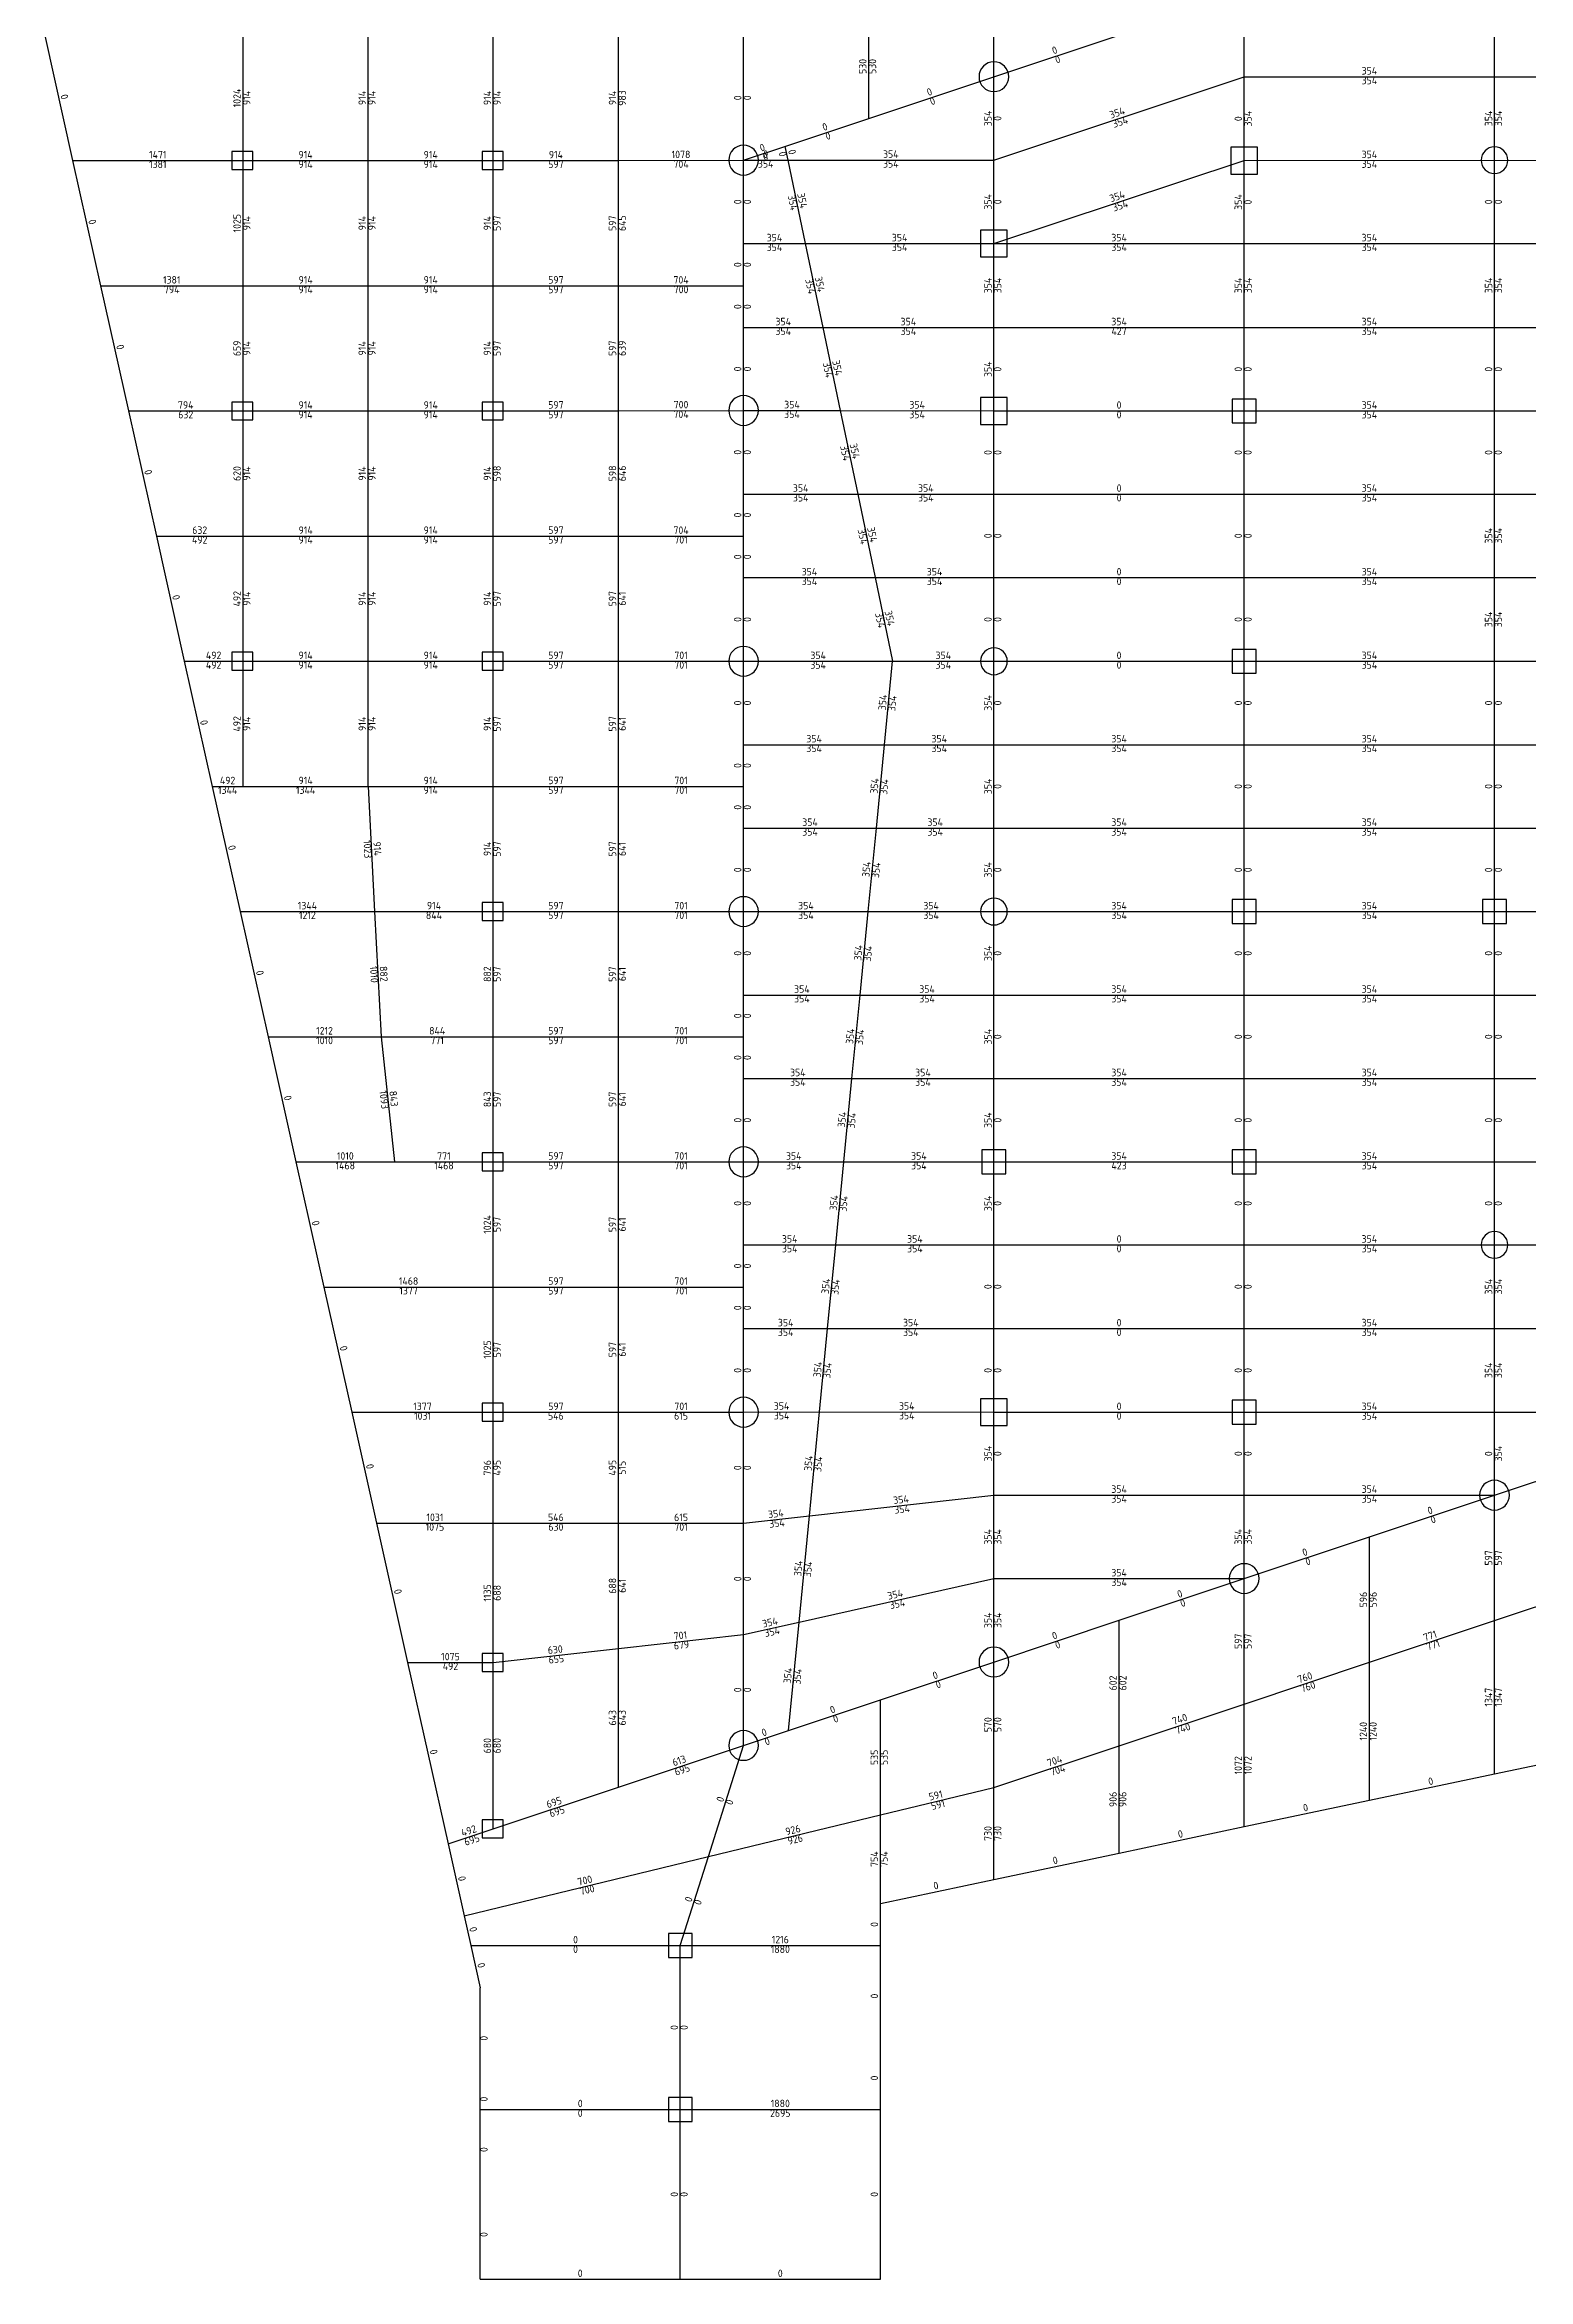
# Model space of a CAD drawing. Header units: millimetres. Extents: x -245177 to 1112891, y -1092030 to 122567.
# Drawn here: x -102866 to -53075, y -127665 to -52676 of the extents above; entities that cross this region are included whole.
import ezdxf
from ezdxf.enums import TextEntityAlignment as Align

# ---------------------------------------------------------------- set-up
doc = ezdxf.new("R2010")
doc.units = ezdxf.units.MM
doc.header["$MEASUREMENT"] = 0
for name, color, linetype in [('13', 4, 'Continuous'), ('dsg', 7, 'Continuous'), ('jiantu', 134, 'Continuous')]:
    doc.layers.add(name, color=color, linetype=linetype)
doc.styles.add('TrueTypeFont', font='yjkeng.shx', dxfattribs={"bigfont": 'yjkchn.shx'})

msp = doc.modelspace()

# ---------------------------------------------------------------- linework, layer by layer
at = {"layer": 'jiantu'}
for p, q in [((-71010, -53751), (-71010, -50959)), ((-62610, -53753), (-62610, -50952)), ((-54210, -53753), (-54210, -50953)), ((-75210, -55150), (-75210, -51663)), ((-96210, -56567), (-96210, -52367)), ((-92010, -56567), (-92010, -52367)), ((-87810, -56567), (-87810, -52367)), ((-83610, -56567), (-83610, -52367)), ((-79410, -56550), (-79410, -52367)), ((-71010, -53751), (-66810, -52351)), ((-75210, -55150), (-71010, -53751)), ((-71010, -56550), (-71010, -53751)), ((-71010, -56550), (-62610, -53753)), ((-62610, -56567), (-62610, -53753)), ((-62610, -53753), (-54210, -53753)), ((-54210, -56552), (-54210, -53753)), ((-54210, -53753), (-45810, -53753)), ((-78026, -56087), (-75210, -55150)), ((-79410, -56550), (-78026, -56087)), ((-78026, -56087), (-77929, -56550)), ((-101929, -56567), (-96210, -56567)), ((-96210, -56567), (-92010, -56567)), ((-96210, -60767), (-96210, -56567)), ((-92010, -56567), (-87810, -56567)), ((-92010, -60767), (-92010, -56567)), ((-87810, -56567), (-83610, -56567)), ((-87810, -60767), (-87810, -56567)), ((-83610, -56567), (-79410, -56550)), ((-83610, -60767), (-83610, -56567)), ((-79410, -59349), (-79410, -56550)), ((-79410, -56550), (-77929, -56550)), ((-77929, -56550), (-77342, -59349)), ((-77929, -56550), (-71010, -56550)), ((-71010, -59349), (-71010, -56550)), ((-71010, -59349), (-62610, -56567)), ((-62610, -56567), (-54210, -56552)), ((-62610, -59349), (-62610, -56567)), ((-54210, -56552), (-45810, -56567)), ((-54210, -59349), (-54210, -56552)), ((-79410, -60767), (-79410, -59349)), ((-79410, -59349), (-77342, -59349)), ((-77342, -59349), (-76751, -62167)), ((-77342, -59349), (-71010, -59349)), ((-71010, -62167), (-71010, -59349)), ((-71010, -59349), (-62610, -59349)), ((-62610, -62167), (-62610, -59349)), ((-62610, -59349), (-54210, -59349)), ((-54210, -62167), (-54210, -59349)), ((-54210, -59349), (-45810, -59349)), ((-100992, -60767), (-96210, -60767)), ((-96210, -64967), (-96210, -60767)), ((-96210, -60767), (-92010, -60767)), ((-92010, -64967), (-92010, -60767)), ((-92010, -60767), (-87810, -60767)), ((-87810, -64967), (-87810, -60767)), ((-87810, -60767), (-83610, -60767)), ((-83610, -60767), (-79410, -60767)), ((-83610, -64958), (-83610, -60767)), ((-79410, -62167), (-79410, -60767)), ((-79410, -64950), (-79410, -62167)), ((-79410, -62167), (-76751, -62167)), ((-76751, -62167), (-76166, -64957)), ((-76751, -62167), (-71010, -62167)), ((-71010, -64967), (-71010, -62167)), ((-71010, -62167), (-62610, -62167)), ((-62610, -64967), (-62610, -62167)), ((-62610, -62167), (-54210, -62167)), ((-54210, -64967), (-54210, -62167)), ((-54210, -62167), (-45810, -62167)), ((-100055, -64967), (-96210, -64967)), ((-96210, -64967), (-92010, -64967)), ((-96210, -69167), (-96210, -64967)), ((-92010, -64967), (-87810, -64967)), ((-92010, -69167), (-92010, -64967)), ((-87810, -64967), (-83610, -64958)), ((-87810, -69167), (-87810, -64967)), ((-83610, -64958), (-79410, -64950)), ((-83610, -69167), (-83610, -64958)), ((-79410, -64950), (-76166, -64957)), ((-79410, -67756), (-79410, -64950)), ((-76166, -64957), (-71010, -64967)), ((-76166, -64957), (-75581, -67756)), ((-71010, -64967), (-62610, -64967)), ((-71010, -67756), (-71010, -64967)), ((-62610, -64967), (-54210, -64967)), ((-62610, -67756), (-62610, -64967)), ((-54210, -64967), (-45810, -64967)), ((-54210, -67756), (-54210, -64967)), ((-79410, -69167), (-79410, -67756)), ((-79410, -67756), (-75581, -67756)), ((-75581, -67756), (-74995, -70561)), ((-75581, -67756), (-71010, -67756)), ((-71010, -70561), (-71010, -67756)), ((-71010, -67756), (-62610, -67756)), ((-62610, -70561), (-62610, -67756)), ((-62610, -67756), (-54210, -67756)), ((-54210, -70561), (-54210, -67756)), ((-54210, -67756), (-45810, -67756)), ((-99118, -69167), (-96210, -69167)), ((-96210, -73367), (-96210, -69167)), ((-96210, -69167), (-92010, -69167)), ((-92010, -73367), (-92010, -69167)), ((-92010, -69167), (-87810, -69167)), ((-87810, -73367), (-87810, -69167)), ((-87810, -69167), (-83610, -69167)), ((-83610, -73367), (-83610, -69167)), ((-83610, -69167), (-79410, -69167)), ((-79410, -70561), (-79410, -69167)), ((-79410, -73367), (-79410, -70561)), ((-79410, -70561), (-74995, -70561)), ((-74995, -70561), (-74408, -73367)), ((-74995, -70561), (-71010, -70561)), ((-71010, -73367), (-71010, -70561)), ((-71010, -70561), (-62610, -70561)), ((-62610, -73367), (-62610, -70561)), ((-62610, -70561), (-54210, -70561)), ((-54210, -73367), (-54210, -70561)), ((-54210, -70561), (-45810, -70561)), ((-98181, -73367), (-96210, -73367)), ((-96210, -73367), (-92010, -73367)), ((-96210, -77567), (-96210, -73367)), ((-92010, -73367), (-87810, -73367)), ((-92010, -77567), (-92010, -73367)), ((-87810, -73367), (-83610, -73367)), ((-87810, -77567), (-87810, -73367)), ((-83610, -73367), (-79410, -73367)), ((-83610, -77567), (-83610, -73367)), ((-79410, -73367), (-74408, -73367)), ((-79410, -76167), (-79410, -73367)), ((-74681, -76167), (-74408, -73367)), ((-74408, -73367), (-71010, -73367)), ((-71010, -73367), (-62610, -73367)), ((-71010, -76167), (-71010, -73367)), ((-62610, -73367), (-54210, -73367)), ((-62610, -76167), (-62610, -73367)), ((-54210, -73367), (-45810, -73367)), ((-54210, -76167), (-54210, -73367)), ((-79410, -77567), (-79410, -76167)), ((-79410, -76167), (-74681, -76167)), ((-74954, -78967), (-74681, -76167)), ((-74681, -76167), (-71010, -76167)), ((-71010, -78967), (-71010, -76167)), ((-71010, -76167), (-62610, -76167)), ((-62610, -78967), (-62610, -76167)), ((-62610, -76167), (-54210, -76167)), ((-54210, -78967), (-54210, -76167)), ((-54210, -76167), (-45810, -76167)), ((-97244, -77567), (-96210, -77567)), ((-96210, -77567), (-92010, -77567)), ((-92010, -77567), (-87810, -77567)), ((-92010, -77567), (-91794, -81767)), ((-87810, -81767), (-87810, -77567)), ((-87810, -77567), (-83610, -77567)), ((-83610, -81767), (-83610, -77567)), ((-83610, -77567), (-79410, -77567)), ((-79410, -78967), (-79410, -77567)), ((-79410, -81767), (-79410, -78967)), ((-79410, -78967), (-74954, -78967)), ((-75227, -81767), (-74954, -78967)), ((-74954, -78967), (-71010, -78967)), ((-71010, -81767), (-71010, -78967)), ((-71010, -78967), (-62610, -78967)), ((-62610, -81767), (-62610, -78967)), ((-62610, -78967), (-54210, -78967)), ((-54210, -81767), (-54210, -78967)), ((-54210, -78967), (-45810, -78967)), ((-96307, -81767), (-91794, -81767)), ((-91794, -81767), (-87810, -81767)), ((-91794, -81767), (-91578, -85967)), ((-87810, -81767), (-83610, -81767)), ((-87810, -85967), (-87810, -81767)), ((-83610, -81767), (-79410, -81767)), ((-83610, -85967), (-83610, -81767)), ((-79410, -81767), (-75227, -81767)), ((-79410, -84567), (-79410, -81767)), ((-75500, -84567), (-75227, -81767)), ((-75227, -81767), (-71010, -81767)), ((-71010, -81767), (-62610, -81767)), ((-71010, -84567), (-71010, -81767)), ((-62610, -81767), (-54210, -81767)), ((-62610, -84567), (-62610, -81767)), ((-54210, -81767), (-45810, -81767)), ((-54210, -84567), (-54210, -81767)), ((-79410, -84567), (-75500, -84567)), ((-79410, -85967), (-79410, -84567)), ((-75773, -87367), (-75500, -84567)), ((-75500, -84567), (-71010, -84567)), ((-71010, -87367), (-71010, -84567)), ((-71010, -84567), (-62610, -84567)), ((-62610, -87367), (-62610, -84567)), ((-62610, -84567), (-54210, -84567)), ((-54210, -87367), (-54210, -84567)), ((-54210, -84567), (-45810, -84567)), ((-95370, -85967), (-91578, -85967)), ((-91578, -85967), (-87810, -85967)), ((-91578, -85967), (-91122, -90167)), ((-87810, -90167), (-87810, -85967)), ((-87810, -85967), (-83610, -85967)), ((-83610, -90167), (-83610, -85967)), ((-83610, -85967), (-79410, -85967)), ((-79410, -87367), (-79410, -85967)), ((-79410, -87367), (-75773, -87367)), ((-79410, -90167), (-79410, -87367)), ((-76045, -90167), (-75773, -87367)), ((-75773, -87367), (-71010, -87367)), ((-71010, -90167), (-71010, -87367)), ((-71010, -87367), (-62610, -87367)), ((-62610, -90167), (-62610, -87367)), ((-62610, -87367), (-54210, -87367)), ((-54210, -87367), (-45810, -87367)), ((-54210, -90167), (-54210, -87367)), ((-94433, -90167), (-91122, -90167)), ((-91122, -90167), (-87810, -90167)), ((-87810, -90167), (-83610, -90167)), ((-87810, -94367), (-87810, -90167)), ((-83610, -90167), (-79410, -90167)), ((-83610, -94367), (-83610, -90167)), ((-79410, -90167), (-76045, -90167)), ((-79410, -92951), (-79410, -90167)), ((-76317, -92951), (-76045, -90167)), ((-76045, -90167), (-71010, -90167)), ((-71010, -90167), (-62610, -90167)), ((-71010, -92951), (-71010, -90167)), ((-62610, -90167), (-54210, -90167)), ((-62610, -92951), (-62610, -90167)), ((-54210, -90167), (-45810, -90152)), ((-54210, -92951), (-54210, -90167)), ((-79410, -94367), (-79410, -92951)), ((-79410, -92951), (-76317, -92951)), ((-76590, -95759), (-76317, -92951)), ((-76317, -92951), (-71010, -92951)), ((-71010, -92951), (-62610, -92951)), ((-71010, -95759), (-71010, -92951)), ((-62610, -92951), (-54210, -92951)), ((-62610, -95759), (-62610, -92951)), ((-54210, -92951), (-45810, -92951)), ((-54210, -95759), (-54210, -92951)), ((-93496, -94367), (-87810, -94367)), ((-87810, -98567), (-87810, -94367)), ((-87810, -94367), (-83610, -94367)), ((-83610, -98567), (-83610, -94367)), ((-83610, -94367), (-79410, -94367)), ((-79410, -95759), (-79410, -94367)), ((-79410, -98567), (-79410, -95759)), ((-79410, -95759), (-76590, -95759)), ((-76862, -98549), (-76590, -95759)), ((-76590, -95759), (-71010, -95759)), ((-71010, -98567), (-71010, -95759)), ((-71010, -95759), (-62610, -95759)), ((-62610, -98567), (-62610, -95759)), ((-62610, -95759), (-54210, -95759)), ((-54210, -95759), (-45810, -95759)), ((-54210, -98567), (-54210, -95759)), ((-92559, -98567), (-87810, -98567)), ((-87810, -98567), (-83610, -98567)), ((-87810, -102294), (-87810, -98567)), ((-83610, -98567), (-79410, -98567)), ((-83610, -102294), (-83610, -98567)), ((-79410, -98567), (-76862, -98549)), ((-79410, -102294), (-79410, -98567)), ((-77203, -102046), (-76862, -98549)), ((-76862, -98549), (-71010, -98567)), ((-71010, -101349), (-71010, -98567)), ((-71010, -98567), (-62610, -98567)), ((-62610, -98567), (-54210, -98567)), ((-62610, -101349), (-62610, -98567)), ((-54210, -98567), (-45810, -98552)), ((-54210, -101351), (-54210, -98567)), ((-54210, -101351), (-50010, -99951)), ((-77203, -102046), (-71010, -101349)), ((-71010, -101349), (-62610, -101349)), ((-71010, -104150), (-71010, -101349)), ((-62610, -104150), (-62610, -101349)), ((-62610, -101349), (-54210, -101351)), ((-58410, -102751), (-54210, -101351)), ((-54210, -105559), (-54210, -101351)), ((-91727, -102294), (-87810, -102294)), ((-87810, -106967), (-87810, -102294)), ((-87810, -102294), (-83610, -102294)), ((-83610, -106494), (-83610, -102294)), ((-83610, -102294), (-79410, -102294)), ((-79410, -102294), (-77203, -102046)), ((-79410, -106022), (-79410, -102294)), ((-77550, -105607), (-77203, -102046)), ((-62610, -104150), (-58410, -102751)), ((-58410, -106959), (-58410, -102751)), ((-77550, -105607), (-71010, -104150)), ((-71010, -106950), (-71010, -104150)), ((-71010, -104150), (-62610, -104150)), ((-66810, -105550), (-62610, -104150)), ((-62610, -108359), (-62610, -104150)), ((-54210, -105559), (-50010, -104159)), ((-79410, -106022), (-77550, -105607)), ((-77905, -109247), (-77550, -105607)), ((-71010, -106950), (-66810, -105550)), ((-66810, -109758), (-66810, -105550)), ((-58410, -106959), (-54210, -105559)), ((-54210, -110702), (-54210, -105559)), ((-83610, -106494), (-79410, -106022)), ((-79410, -109749), (-79410, -106022)), ((-90685, -106967), (-87810, -106967)), ((-87810, -106967), (-83610, -106494)), ((-87810, -112548), (-87810, -106967)), ((-83610, -111149), (-83610, -106494)), ((-74820, -108219), (-71010, -106950)), ((-71010, -111158), (-71010, -106950)), ((-62610, -108359), (-58410, -106959)), ((-58410, -111588), (-58410, -106959)), ((-77905, -109247), (-74820, -108219)), ((-74820, -112082), (-74820, -108219)), ((-66810, -109758), (-62610, -108359)), ((-62610, -112473), (-62610, -108359)), ((-79410, -109749), (-77905, -109247)), ((-83610, -111149), (-79410, -109749)), ((-80591, -113480), (-79410, -109749)), ((-71010, -111158), (-66810, -109758)), ((-66810, -113359), (-66810, -109758)), ((-87810, -112548), (-83610, -111149)), ((-74820, -112082), (-71010, -111158)), ((-71011, -114245), (-71010, -111158)), ((-80591, -113480), (-74820, -112082)), ((-74820, -115048), (-74820, -112082)), ((-89327, -113054), (-87810, -112548)), ((-88789, -115467), (-80591, -113480)), ((-81536, -116464), (-80591, -113480)), ((-88566, -116464), (-81536, -116464)), ((-81536, -121964), (-81536, -116464)), ((-81536, -116464), (-74820, -116465)), ((-88251, -121964), (-81536, -121964)), ((-81536, -121964), (-74821, -121965)), ((-81536, -127664), (-81536, -121964)), ((-88251, -127664), (-81536, -127664)), ((-81536, -127664), (-74821, -127665))]:
    msp.add_line(p, q, dxfattribs=at)
at = {"layer": 'jiantu', "color": 94}
for p, q in [((-102866, -52367), (-101929, -56567)), ((-101929, -56567), (-100992, -60767)), ((-100992, -60767), (-100055, -64967)), ((-100055, -64967), (-99118, -69167)), ((-99118, -69167), (-98181, -73367)), ((-98181, -73367), (-97244, -77567)), ((-97244, -77567), (-96307, -81767)), ((-96307, -81767), (-95370, -85967)), ((-95370, -85967), (-94433, -90167)), ((-94433, -90167), (-93496, -94367)), ((-93496, -94367), (-92559, -98567)), ((-92559, -98567), (-91727, -102294)), ((-91727, -102294), (-90685, -106967)), ((-90685, -106967), (-89327, -113054)), ((-54210, -110702), (-50011, -109816)), ((-58410, -111588), (-54210, -110702)), ((-62610, -112473), (-58410, -111588)), ((-66810, -113359), (-62610, -112473)), ((-89327, -113054), (-88789, -115467)), ((-71011, -114245), (-66810, -113359)), ((-74820, -115048), (-71011, -114245)), ((-88789, -115467), (-88566, -116464)), ((-74820, -116465), (-74820, -115048)), ((-88566, -116464), (-88250, -117880)), ((-74820, -119855), (-74820, -116465)), ((-88250, -121270), (-88250, -117880)), ((-74821, -121965), (-74820, -119855)), ((-88251, -121964), (-88250, -121270)), ((-88251, -124661), (-88251, -121964)), ((-74821, -127665), (-74821, -121965)), ((-88251, -127664), (-88251, -124661))]:
    msp.add_line(p, q, dxfattribs=at)
at = {"layer": 'jiantu', "color": 54}
for points in [[(-70510, -53751, 1), (-71510, -53751, 1)], [(-78910, -56550, 1), (-79910, -56550, 1)], [(-53760, -56552, 1), (-54660, -56552, 1)], [(-78910, -64950, 1), (-79910, -64950, 1)], [(-78910, -73367, 1), (-79910, -73367, 1)], [(-70560, -73367, 1), (-71460, -73367, 1)], [(-78910, -81767, 1), (-79910, -81767, 1)], [(-70560, -81767, 1), (-71460, -81767, 1)], [(-78910, -90167, 1), (-79910, -90167, 1)], [(-53760, -92951, 1), (-54660, -92951, 1)], [(-78910, -98567, 1), (-79910, -98567, 1)], [(-53710, -101351, 1), (-54710, -101351, 1)], [(-62110, -104150, 1), (-63110, -104150, 1)], [(-70510, -106950, 1), (-71510, -106950, 1)], [(-78910, -109749, 1), (-79910, -109749, 1)]]:
    msp.add_lwpolyline(points, format="xyb", close=True, dxfattribs=at)
for points in [[(-62160, -56117), (-63060, -56117), (-63060, -57017), (-62160, -57017)], [(-95880, -56262), (-96580, -56262), (-96580, -56862), (-95880, -56862)], [(-87480, -56262), (-88180, -56262), (-88180, -56862), (-87480, -56862)], [(-70560, -58899), (-71460, -58899), (-71460, -59799), (-70560, -59799)], [(-95880, -64667), (-96580, -64667), (-96580, -65267), (-95880, -65267)], [(-87480, -64667), (-88180, -64667), (-88180, -65267), (-87480, -65267)], [(-70560, -64517), (-71460, -64517), (-71460, -65417), (-70560, -65417)], [(-62210, -64567), (-63010, -64567), (-63010, -65367), (-62210, -65367)], [(-95880, -73067), (-96580, -73067), (-96580, -73667), (-95880, -73667)], [(-87480, -73067), (-88180, -73067), (-88180, -73667), (-87480, -73667)], [(-62210, -72967), (-63010, -72967), (-63010, -73767), (-62210, -73767)], [(-87480, -81467), (-88180, -81467), (-88180, -82067), (-87480, -82067)], [(-62210, -81367), (-63010, -81367), (-63010, -82167), (-62210, -82167)], [(-53810, -81367), (-54610, -81367), (-54610, -82167), (-53810, -82167)], [(-87480, -89867), (-88180, -89867), (-88180, -90467), (-87480, -90467)], [(-70610, -89767), (-71410, -89767), (-71410, -90567), (-70610, -90567)], [(-62210, -89767), (-63010, -89767), (-63010, -90567), (-62210, -90567)], [(-70560, -98117), (-71460, -98117), (-71460, -99017), (-70560, -99017)], [(-62210, -98167), (-63010, -98167), (-63010, -98967), (-62210, -98967)], [(-87480, -98267), (-88180, -98267), (-88180, -98867), (-87480, -98867)], [(-87480, -106667), (-88180, -106667), (-88180, -107267), (-87480, -107267)], [(-87480, -112248), (-88180, -112248), (-88180, -112848), (-87480, -112848)], [(-81136, -116064), (-81936, -116064), (-81936, -116864), (-81136, -116864)], [(-81136, -121564), (-81936, -121564), (-81936, -122364), (-81136, -122364)]]:
    msp.add_lwpolyline(points, close=True, dxfattribs=at)

# ---------------------------------------------------------------- texts
at = {"layer": '13', "color": 4, "linetype": 'Continuous', "style": 'TrueTypeFont'}
for s, rotation, p in [('530', 90, (-75210, -53406)), ('1024', 90, (-96210, -54467)), ('914', 90, (-92010, -54467)), ('914', 90, (-87810, -54467)), ('914', 90, (-83610, -54467)), ('1078', 0.22686, (-81510, -56559)), ('1025', 90, (-96210, -58667)), ('914', 90, (-92010, -58667)), ('914', 90, (-87810, -58667)), ('597', 90, (-83610, -58667)), ('659', 90, (-96210, -62867)), ('914', 90, (-92010, -62867)), ('914', 90, (-87810, -62867)), ('597', 90, (-83610, -62863)), ('597', 0.11481, (-85710, -64963)), ('700', 0.11481, (-81510, -64954)), ('620', 90, (-96210, -67067)), ('914', 90, (-92010, -67067)), ('914', 90, (-87810, -67067)), ('598', 90, (-83610, -67063)), ('914', 90, (-92010, -71267)), ('914', 90, (-87810, -71267)), ('597', 90, (-83610, -71267)), ('914', 90, (-92010, -75467)), ('914', 90, (-87810, -75467)), ('597', 90, (-83610, -75467)), ('914', -87.0512, (-91902, -79667)), ('914', 90, (-87810, -79667)), ('597', 90, (-83610, -79667)), ('882', -87.0512, (-91686, -83867)), ('882', 90, (-87810, -83867)), ('597', 90, (-83610, -83867)), ('843', -83.80175, (-91350, -88067)), ('843', 90, (-87810, -88067)), ('597', 90, (-83610, -88067)), ('1024', 90, (-87810, -92267)), ('597', 90, (-83610, -92267)), ('1025', 90, (-87810, -96467)), ('597', 90, (-83610, -96467)), ('796', 90, (-87810, -100431)), ('597', 90, (-54210, -103455)), ('688', 90, (-83610, -104394)), ('1135', 90, (-87810, -104631)), ('596', 90, (-58410, -104855)), ('630', 6.42065, (-85710, -106731)), ('701', 6.42065, (-81510, -106258)), ('597', 90, (-62610, -106254)), ('771', 18.43287, (-56310, -106259)), ('602', 90, (-66810, -107654)), ('760', 18.43287, (-60510, -107659)), ('1347', 90, (-54210, -108130)), ('643', 90, (-83610, -108821)), ('740', 18.43287, (-64710, -109059)), ('570', 90, (-71010, -109054)), ('1240', 90, (-58410, -109273)), ('680', 90, (-87810, -109758)), ('613', 18.43079, (-81510, -110449)), ('535', 90, (-74820, -110150)), ('704', 18.43287, (-68910, -110458)), ('1072', 90, (-62610, -110416)), ('695', 18.43079, (-85710, -111848)), ('591', 13.6232, (-72915, -111620)), ('906', 90, (-66810, -111559)), ('926', 13.6232, (-77706, -112781)), ('730', 90, (-71011, -112702)), ('754', 90, (-74820, -113565)), ('700', 13.6232, (-84690, -114474))]:
    msp.add_text(s, height=250, rotation=rotation, dxfattribs=at).set_placement(p, align=Align.BOTTOM_CENTER)
for s, rotation, p in [('530', 90, (-75210, -53406)), ('914', 90, (-96210, -54467)), ('914', 90, (-92010, -54467)), ('914', 90, (-87810, -54467)), ('983', 90, (-83610, -54467)), ('704', 0.22686, (-81510, -56559)), ('914', 90, (-96210, -58667)), ('914', 90, (-92010, -58667)), ('597', 90, (-87810, -58667)), ('645', 90, (-83610, -58667)), ('914', 90, (-96210, -62867)), ('914', 90, (-92010, -62867)), ('597', 90, (-87810, -62867)), ('639', 90, (-83610, -62863)), ('597', 0.11481, (-85710, -64963)), ('704', 0.11481, (-81510, -64954)), ('914', 90, (-96210, -67067)), ('914', 90, (-92010, -67067)), ('598', 90, (-87810, -67067)), ('646', 90, (-83610, -67063)), ('914', 90, (-96210, -71267)), ('914', 90, (-92010, -71267)), ('597', 90, (-87810, -71267)), ('641', 90, (-83610, -71267)), ('914', 90, (-96210, -75467)), ('914', 90, (-92010, -75467)), ('597', 90, (-87810, -75467)), ('641', 90, (-83610, -75467)), ('1023', -87.0512, (-91902, -79667)), ('597', 90, (-87810, -79667)), ('641', 90, (-83610, -79667)), ('1010', -87.0512, (-91686, -83867)), ('597', 90, (-87810, -83867)), ('641', 90, (-83610, -83867)), ('1093', -83.80175, (-91350, -88067)), ('597', 90, (-87810, -88067)), ('641', 90, (-83610, -88067)), ('597', 90, (-87810, -92267)), ('641', 90, (-83610, -92267)), ('597', 90, (-87810, -96467)), ('641', 90, (-83610, -96467)), ('597', 90, (-54210, -103455)), ('641', 90, (-83610, -104394)), ('688', 90, (-87810, -104631)), ('596', 90, (-58410, -104855)), ('679', 6.42065, (-81510, -106258)), ('597', 90, (-62610, -106254)), ('771', 18.43287, (-56310, -106259)), ('655', 6.42065, (-85710, -106731)), ('602', 90, (-66810, -107654)), ('760', 18.43287, (-60510, -107659)), ('1347', 90, (-54210, -108130)), ('643', 90, (-83610, -108821)), ('570', 90, (-71010, -109054)), ('740', 18.43287, (-64710, -109059)), ('1240', 90, (-58410, -109273)), ('680', 90, (-87810, -109758)), ('535', 90, (-74820, -110150)), ('1072', 90, (-62610, -110416)), ('695', 18.43079, (-81510, -110449)), ('704', 18.43287, (-68910, -110458)), ('591', 13.6232, (-72915, -111620)), ('906', 90, (-66810, -111559)), ('695', 18.43079, (-85710, -111848)), ('730', 90, (-71011, -112702)), ('695', 18.43079, (-88569, -112801)), ('926', 13.6232, (-77706, -112781)), ('754', 90, (-74820, -113565)), ('700', 13.6232, (-84690, -114474))]:
    msp.add_text(s, height=250, rotation=rotation, dxfattribs=at).set_placement(p, align=Align.TOP_CENTER)
for s, p in [('1471', (-99070, -56567)), ('914', (-94110, -56567)), ('914', (-89910, -56567)), ('914', (-85710, -56567)), ('1381', (-98601, -60767)), ('914', (-94110, -60767)), ('914', (-89910, -60767)), ('597', (-85710, -60767)), ('704', (-81510, -60767)), ('794', (-98133, -64967)), ('914', (-94110, -64967)), ('914', (-89910, -64967)), ('632', (-97664, -69167)), ('914', (-94110, -69167)), ('914', (-89910, -69167)), ('597', (-85710, -69167)), ('704', (-81510, -69167)), ('914', (-94110, -73367)), ('914', (-89910, -73367)), ('597', (-85710, -73367)), ('701', (-81510, -73367)), ('914', (-94110, -77567)), ('914', (-89910, -77567)), ('597', (-85710, -77567)), ('701', (-81510, -77567)), ('1344', (-94050, -81767)), ('914', (-89802, -81767)), ('597', (-85710, -81767)), ('701', (-81510, -81767)), ('1212', (-93474, -85967)), ('844', (-89694, -85967)), ('597', (-85710, -85967)), ('701', (-81510, -85967)), ('1010', (-92777, -90167)), ('771', (-89466, -90167)), ('597', (-85710, -90167)), ('701', (-81510, -90167)), ('1468', (-90653, -94367)), ('597', (-85710, -94367)), ('701', (-81510, -94367)), ('1377', (-90185, -98567)), ('597', (-85710, -98567)), ('701', (-81510, -98567)), ('1031', (-89769, -102294)), ('546', (-85710, -102294)), ('615', (-81510, -102294)), ('1075', (-89248, -106967)), ('1216', (-78178, -116464)), ('1880', (-78178, -121964))]:
    msp.add_text(s, height=250, dxfattribs=at).set_placement(p, align=Align.BOTTOM_CENTER)
for s, p in [('1381', (-99070, -56567)), ('914', (-94110, -56567)), ('914', (-89910, -56567)), ('597', (-85710, -56567)), ('794', (-98601, -60767)), ('914', (-94110, -60767)), ('914', (-89910, -60767)), ('597', (-85710, -60767)), ('700', (-81510, -60767)), ('632', (-98133, -64967)), ('914', (-94110, -64967)), ('914', (-89910, -64967)), ('914', (-94110, -69167)), ('914', (-89910, -69167)), ('597', (-85710, -69167)), ('701', (-81510, -69167)), ('914', (-94110, -73367)), ('914', (-89910, -73367)), ('597', (-85710, -73367)), ('701', (-81510, -73367)), ('1344', (-96727, -77567)), ('1344', (-94110, -77567)), ('914', (-89910, -77567)), ('597', (-85710, -77567)), ('701', (-81510, -77567)), ('1212', (-94050, -81767)), ('844', (-89802, -81767)), ('597', (-85710, -81767)), ('701', (-81510, -81767)), ('1010', (-93474, -85967)), ('771', (-89694, -85967)), ('597', (-85710, -85967)), ('701', (-81510, -85967)), ('1468', (-92777, -90167)), ('1468', (-89466, -90167)), ('597', (-85710, -90167)), ('701', (-81510, -90167)), ('1377', (-90653, -94367)), ('597', (-85710, -94367)), ('701', (-81510, -94367)), ('1031', (-90185, -98567)), ('546', (-85710, -98567)), ('615', (-81510, -98567)), ('1075', (-89769, -102294)), ('630', (-85710, -102294)), ('701', (-81510, -102294)), ('1880', (-78178, -116464)), ('2695', (-78178, -121964))]:
    msp.add_text(s, height=250, dxfattribs=at).set_placement(p, align=Align.TOP_CENTER)
at = {"layer": 'dsg', "color": 1, "linetype": 'Continuous', "style": 'TrueTypeFont'}
for s, rotation, p in [('0', 18.43079, (-68910, -53051)), ('0', 282.57621, (-102397, -54467)), ('0', 90, (-79410, -54459)), ('0', 18.42072, (-73110, -54450)), ('0', 18.42072, (-76618, -55619)), ('354', 90, (-71010, -55150)), ('354', 18.4182, (-66810, -55151)), ('0', 90, (-62610, -55160)), ('354', 90, (-54210, -55152)), ('0', 18.48182, (-78718, -56319)), ('0', 281.84146, (-77977, -56319)), ('354', 0.10096, (-58410, -56559)), ('354', 281.84146, (-77635, -57950)), ('354', 90, (-71010, -57950)), ('354', 18.32589, (-66810, -57958)), ('354', 90, (-62610, -57958)), ('0', 90, (-79410, -57950)), ('0', 90, (-54210, -57951)), ('0', 282.57621, (-101460, -58667)), ('0', 90, (-79410, -60058)), ('354', 281.84146, (-77047, -60758)), ('354', 90, (-71010, -60758)), ('354', 90, (-62610, -60758)), ('354', 90, (-54210, -60758)), ('0', 90, (-79410, -61467)), ('0', 282.57621, (-100523, -62867)), ('0', 90, (-79410, -63558)), ('354', 281.84146, (-76459, -63562)), ('354', 90, (-71010, -63567)), ('0', 90, (-62610, -63567)), ('0', 90, (-54210, -63567)), ('354', 359.88519, (-77788, -64953)), ('354', 359.88519, (-73588, -64962)), ('0', 90, (-79410, -66353)), ('354', 281.8056, (-75874, -66356)), ('0', 90, (-71010, -66361)), ('0', 90, (-62610, -66361)), ('0', 90, (-54210, -66361)), ('0', 282.57621, (-99586, -67067)), ('0', 90, (-79410, -68461)), ('354', 281.8056, (-75288, -69158)), ('354', 90, (-54210, -69158)), ('0', 90, (-71010, -69158)), ('0', 90, (-62610, -69158)), ('0', 90, (-79410, -69864)), ('0', 282.57621, (-98649, -71267)), ('492', 90, (-96210, -71267)), ('0', 90, (-79410, -71964)), ('354', 281.8056, (-74702, -71964)), ('0', 90, (-71010, -71964)), ('0', 90, (-62610, -71964)), ('354', 90, (-54210, -71964)), ('0', 90, (-79410, -74767)), ('354', 84.4345, (-74545, -74767)), ('354', 90, (-71010, -74767)), ('0', 90, (-62610, -74767)), ('0', 90, (-54210, -74767)), ('0', 282.57621, (-97712, -75467)), ('492', 90, (-96210, -75467)), ('0', 90, (-79410, -76867)), ('354', 84.4345, (-74818, -77567)), ('354', 90, (-71010, -77567)), ('0', 90, (-62610, -77567)), ('0', 90, (-54210, -77567)), ('0', 90, (-79410, -78267)), ('0', 282.57621, (-96775, -79667)), ('354', 84.4345, (-75090, -80367)), ('354', 90, (-71010, -80367)), ('0', 90, (-79410, -80367)), ('0', 90, (-62610, -80367)), ('0', 90, (-54210, -80367)), ('0', 90, (-79410, -83167)), ('354', 84.4345, (-75363, -83167)), ('354', 90, (-71010, -83167)), ('0', 90, (-62610, -83167)), ('0', 90, (-54210, -83167)), ('0', 282.57621, (-95838, -83867)), ('0', 90, (-79410, -85267)), ('354', 84.4345, (-75636, -85967)), ('354', 90, (-71010, -85967)), ('0', 90, (-62610, -85967)), ('0', 90, (-54210, -85967)), ('0', 90, (-79410, -86667)), ('0', 282.57621, (-94901, -88067)), ('0', 90, (-79410, -88767)), ('354', 84.4345, (-75909, -88767)), ('354', 90, (-71010, -88767)), ('0', 90, (-62610, -88767)), ('0', 90, (-54210, -88767)), ('354', 84.4345, (-76181, -91559)), ('354', 90, (-71010, -91559)), ('0', 282.57621, (-93964, -92267)), ('0', 90, (-79410, -91559)), ('0', 90, (-62610, -91559)), ('0', 90, (-54210, -91559)), ('0', 90, (-79410, -93659)), ('354', 84.4345, (-76454, -94355)), ('0', 90, (-71010, -94355)), ('0', 90, (-62610, -94355)), ('354', 90, (-54210, -94355)), ('0', 90, (-79410, -95063)), ('0', 282.57621, (-93027, -96467)), ('0', 90, (-79410, -97163)), ('354', 84.4345, (-76726, -97154)), ('0', 90, (-71010, -97163)), ('0', 90, (-62610, -97163)), ('354', 90, (-54210, -97163)), ('354', 0.40245, (-78136, -98558)), ('354', 359.82476, (-73936, -98558)), ('354', 90, (-71010, -99958)), ('0', 282.57621, (-92143, -100431)), ('495', 90, (-83610, -100431)), ('0', 90, (-79410, -100431)), ('354', 84.4345, (-77033, -100297)), ('0', 90, (-62610, -99958)), ('0', 90, (-54210, -99959)), ('354', 6.42025, (-78307, -102170)), ('354', 6.42025, (-74107, -101697)), ('0', 18.43079, (-56310, -102051)), ('354', 90, (-71010, -102750)), ('354', 90, (-62610, -102750)), ('0', 18.43079, (-60510, -103451)), ('0', 90, (-79410, -104158)), ('354', 84.4345, (-77376, -103827)), ('0', 282.57621, (-91206, -104631)), ('354', 12.55878, (-74280, -104879)), ('0', 18.43079, (-64710, -104850)), ('354', 12.55878, (-78480, -105814)), ('354', 90, (-71010, -105550)), ('0', 18.43079, (-68910, -106250)), ('354', 84.4345, (-77727, -107427)), ('0', 90, (-79410, -107885)), ('0', 18.43009, (-72915, -107584)), ('0', 18.43009, (-76362, -108733)), ('0', 18.43401, (-78658, -109498)), ('0', 282.57621, (-90006, -110010)), ('0', 11.90764, (-56310, -111145)), ('0', 72.43763, (-80001, -111615)), ('0', 11.90764, (-60510, -112031)), ('492', 18.43079, (-88569, -112801)), ('0', 11.90764, (-64710, -112916)), ('0', 11.90764, (-68910, -113802)), ('0', 282.57621, (-89058, -114260)), ('0', 11.90764, (-72915, -114646)), ('0', 72.43763, (-81064, -114972)), ('0', 282.57621, (-88677, -115965)), ('0', 90, (-74820, -115756)), ('0', 282.57621, (-88408, -117172)), ('0', 90, (-74820, -118160)), ('0', 90, (-81536, -119214)), ('0', 90, (-74821, -120910)), ('0', 90, (-81536, -124814)), ('0', 90, (-74821, -124815))]:
    msp.add_text(s, height=250, rotation=rotation, dxfattribs=at).set_placement(p, align=Align.BOTTOM_CENTER)
for s, rotation, p in [('0', 18.43079, (-68910, -53051)), ('0', 90, (-79410, -54459)), ('0', 18.42072, (-73110, -54450)), ('0', 90, (-71010, -55150)), ('354', 18.4182, (-66810, -55151)), ('354', 90, (-62610, -55160)), ('354', 90, (-54210, -55152)), ('0', 18.42072, (-76618, -55619)), ('0', 18.48182, (-78718, -56319)), ('0', 281.84146, (-77977, -56319)), ('354', 0.10096, (-58410, -56559)), ('354', 281.84146, (-77635, -57950)), ('0', 90, (-79410, -57950)), ('0', 90, (-71010, -57950)), ('354', 18.32589, (-66810, -57958)), ('0', 90, (-62610, -57958)), ('0', 90, (-54210, -57951)), ('0', 90, (-79410, -60058)), ('354', 281.84146, (-77047, -60758)), ('354', 90, (-71010, -60758)), ('354', 90, (-62610, -60758)), ('354', 90, (-54210, -60758)), ('0', 90, (-79410, -61467)), ('0', 90, (-79410, -63558)), ('354', 281.84146, (-76459, -63562)), ('0', 90, (-71010, -63567)), ('0', 90, (-62610, -63567)), ('0', 90, (-54210, -63567)), ('354', 359.88519, (-77788, -64953)), ('354', 359.88519, (-73588, -64962)), ('0', 90, (-79410, -66353)), ('354', 281.8056, (-75874, -66356)), ('0', 90, (-71010, -66361)), ('0', 90, (-62610, -66361)), ('0', 90, (-54210, -66361)), ('0', 90, (-79410, -68461)), ('354', 281.8056, (-75288, -69158)), ('354', 90, (-54210, -69158)), ('0', 90, (-71010, -69158)), ('0', 90, (-62610, -69158)), ('0', 90, (-79410, -69864)), ('0', 90, (-79410, -71964)), ('354', 281.8056, (-74702, -71964)), ('0', 90, (-71010, -71964)), ('0', 90, (-62610, -71964)), ('354', 90, (-54210, -71964)), ('0', 90, (-79410, -74767)), ('354', 84.4345, (-74545, -74767)), ('0', 90, (-71010, -74767)), ('0', 90, (-62610, -74767)), ('0', 90, (-54210, -74767)), ('0', 90, (-79410, -76867)), ('354', 84.4345, (-74818, -77567)), ('0', 90, (-71010, -77567)), ('0', 90, (-62610, -77567)), ('0', 90, (-54210, -77567)), ('0', 90, (-79410, -78267)), ('354', 84.4345, (-75090, -80367)), ('0', 90, (-79410, -80367)), ('0', 90, (-71010, -80367)), ('0', 90, (-62610, -80367)), ('0', 90, (-54210, -80367)), ('0', 90, (-79410, -83167)), ('354', 84.4345, (-75363, -83167)), ('0', 90, (-71010, -83167)), ('0', 90, (-62610, -83167)), ('0', 90, (-54210, -83167)), ('0', 90, (-79410, -85267)), ('354', 84.4345, (-75636, -85967)), ('0', 90, (-71010, -85967)), ('0', 90, (-62610, -85967)), ('0', 90, (-54210, -85967)), ('0', 90, (-79410, -86667)), ('0', 90, (-79410, -88767)), ('354', 84.4345, (-75909, -88767)), ('0', 90, (-71010, -88767)), ('0', 90, (-62610, -88767)), ('0', 90, (-54210, -88767)), ('354', 84.4345, (-76181, -91559)), ('0', 90, (-79410, -91559)), ('0', 90, (-71010, -91559)), ('0', 90, (-62610, -91559)), ('0', 90, (-54210, -91559)), ('0', 90, (-79410, -93659)), ('354', 84.4345, (-76454, -94355)), ('0', 90, (-71010, -94355)), ('0', 90, (-62610, -94355)), ('354', 90, (-54210, -94355)), ('0', 90, (-79410, -95063)), ('0', 90, (-79410, -97163)), ('354', 84.4345, (-76726, -97154)), ('0', 90, (-71010, -97163)), ('0', 90, (-62610, -97163)), ('354', 90, (-54210, -97163)), ('354', 0.40245, (-78136, -98558)), ('354', 359.82476, (-73936, -98558)), ('354', 90, (-54210, -99959)), ('495', 90, (-87810, -100431)), ('515', 90, (-83610, -100431)), ('0', 90, (-79410, -100431)), ('354', 84.4345, (-77033, -100297)), ('0', 90, (-71010, -99958)), ('0', 90, (-62610, -99958)), ('354', 6.42025, (-74107, -101697)), ('354', 6.42025, (-78307, -102170)), ('354', 90, (-71010, -102750)), ('354', 90, (-62610, -102750)), ('0', 18.43079, (-56310, -102051)), ('0', 18.43079, (-60510, -103451)), ('0', 90, (-79410, -104158)), ('354', 84.4345, (-77376, -103827)), ('354', 12.55878, (-74280, -104879)), ('0', 18.43079, (-64710, -104850)), ('354', 90, (-71010, -105550)), ('354', 12.55878, (-78480, -105814)), ('0', 18.43079, (-68910, -106250)), ('354', 84.4345, (-77727, -107427)), ('0', 90, (-79410, -107885)), ('0', 18.43009, (-72915, -107584)), ('0', 18.43009, (-76362, -108733)), ('0', 18.43401, (-78658, -109498)), ('0', 72.43763, (-80001, -111615)), ('0', 72.43763, (-81064, -114972)), ('0', 90, (-81536, -119214)), ('0', 90, (-88250, -119575)), ('0', 90, (-88251, -121617)), ('0', 90, (-88251, -123312)), ('0', 90, (-81536, -124814)), ('0', 90, (-88251, -126162))]:
    msp.add_text(s, height=250, rotation=rotation, dxfattribs=at).set_placement(p, align=Align.TOP_CENTER)
for s, p in [('354', (-58410, -53753)), ('0', (-78670, -56550)), ('354', (-74470, -56550)), ('354', (-78376, -59349)), ('354', (-74176, -59349)), ('354', (-66810, -59349)), ('354', (-58410, -59349)), ('354', (-78081, -62167)), ('354', (-73881, -62167)), ('354', (-66810, -62167)), ('354', (-58410, -62167)), ('0', (-66810, -64967)), ('354', (-58410, -64967)), ('354', (-77496, -67756)), ('354', (-73296, -67756)), ('0', (-66810, -67756)), ('354', (-58410, -67756)), ('354', (-77203, -70561)), ('354', (-73003, -70561)), ('0', (-66810, -70561)), ('354', (-58410, -70561)), ('492', (-97196, -73367)), ('354', (-76909, -73367)), ('354', (-72709, -73367)), ('0', (-66810, -73367)), ('354', (-58410, -73367)), ('354', (-77046, -76167)), ('354', (-72846, -76167)), ('354', (-66810, -76167)), ('354', (-58410, -76167)), ('492', (-96727, -77567)), ('354', (-77182, -78967)), ('354', (-72982, -78967)), ('354', (-66810, -78967)), ('354', (-58410, -78967)), ('354', (-77319, -81767)), ('354', (-73119, -81767)), ('354', (-66810, -81767)), ('354', (-58410, -81767)), ('354', (-77455, -84567)), ('354', (-73255, -84567)), ('354', (-66810, -84567)), ('354', (-58410, -84567)), ('354', (-77592, -87367)), ('354', (-73392, -87367)), ('354', (-66810, -87367)), ('354', (-58410, -87367)), ('354', (-77728, -90167)), ('354', (-73528, -90167)), ('354', (-66810, -90167)), ('354', (-58410, -90167)), ('354', (-77864, -92951)), ('354', (-73663, -92951)), ('0', (-66810, -92951)), ('354', (-58410, -92951)), ('354', (-78000, -95759)), ('354', (-73800, -95759)), ('0', (-66810, -95759)), ('354', (-58410, -95759)), ('0', (-66810, -98567)), ('354', (-58410, -98567)), ('354', (-66810, -101349)), ('354', (-58410, -101349)), ('354', (-66810, -104150)), ('0', (-85051, -116464)), ('0', (-84893, -121964)), ('0', (-84894, -127664)), ('0', (-78179, -127664))]:
    msp.add_text(s, height=250, dxfattribs=at).set_placement(p, align=Align.BOTTOM_CENTER)
for s, p in [('354', (-58410, -53753)), ('354', (-78670, -56550)), ('354', (-74470, -56550)), ('354', (-78376, -59349)), ('354', (-74176, -59349)), ('354', (-66810, -59349)), ('354', (-58410, -59349)), ('354', (-78081, -62167)), ('354', (-73881, -62167)), ('427', (-66810, -62167)), ('354', (-58410, -62167)), ('0', (-66810, -64967)), ('354', (-58410, -64967)), ('354', (-77496, -67756)), ('354', (-73296, -67756)), ('0', (-66810, -67756)), ('354', (-58410, -67756)), ('492', (-97664, -69167)), ('354', (-77203, -70561)), ('354', (-73003, -70561)), ('0', (-66810, -70561)), ('354', (-58410, -70561)), ('492', (-97196, -73367)), ('354', (-76909, -73367)), ('354', (-72709, -73367)), ('0', (-66810, -73367)), ('354', (-58410, -73367)), ('354', (-77046, -76167)), ('354', (-72846, -76167)), ('354', (-66810, -76167)), ('354', (-58410, -76167)), ('354', (-77182, -78967)), ('354', (-72982, -78967)), ('354', (-66810, -78967)), ('354', (-58410, -78967)), ('354', (-77319, -81767)), ('354', (-73119, -81767)), ('354', (-66810, -81767)), ('354', (-58410, -81767)), ('354', (-77455, -84567)), ('354', (-73255, -84567)), ('354', (-66810, -84567)), ('354', (-58410, -84567)), ('354', (-77592, -87367)), ('354', (-73392, -87367)), ('354', (-66810, -87367)), ('354', (-58410, -87367)), ('354', (-77728, -90167)), ('354', (-73528, -90167)), ('423', (-66810, -90167)), ('354', (-58410, -90167)), ('354', (-77864, -92951)), ('354', (-73663, -92951)), ('0', (-66810, -92951)), ('354', (-58410, -92951)), ('354', (-78000, -95759)), ('354', (-73800, -95759)), ('0', (-66810, -95759)), ('354', (-58410, -95759)), ('0', (-66810, -98567)), ('354', (-58410, -98567)), ('354', (-66810, -101349)), ('354', (-58410, -101349)), ('354', (-66810, -104150)), ('492', (-89248, -106967)), ('0', (-85051, -116464)), ('0', (-84893, -121964))]:
    msp.add_text(s, height=250, dxfattribs=at).set_placement(p, align=Align.TOP_CENTER)

doc.saveas('drawing.dxf')
